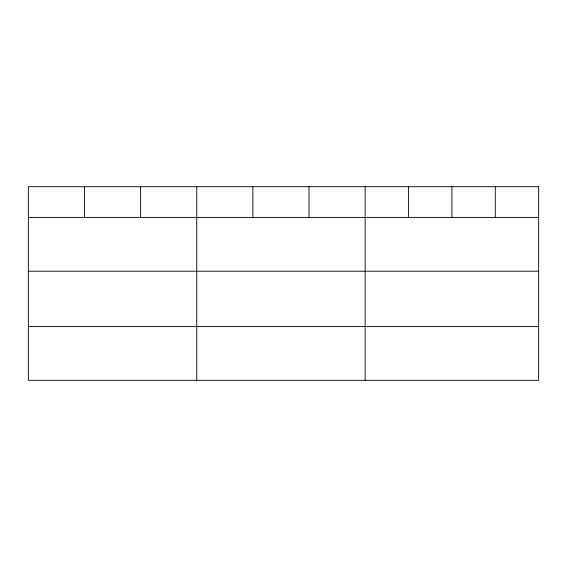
<?xml version="1.0" encoding="UTF-8"?>
<svg xmlns="http://www.w3.org/2000/svg" width="567" height="567" viewBox="0 0 567 567"><rect width="100%" height="100%" fill="white"/><g stroke="black" fill="none" stroke-linecap="round" stroke-linejoin="round"><path stroke-width="0.85" d="M28.35 217.48L538.65 217.48M28.35 271.217L538.65 271.217M28.35 326.578L538.65 326.578M495.274 186.685L495.274 217.48M451.899 186.685L451.899 217.48M408.523 186.685L408.523 217.48M365.148 186.685L365.148 380.315M309.015 186.685L309.015 217.48M252.882 186.685L252.882 217.48M196.749 186.685L196.749 380.315M140.616 186.685L140.616 217.48M84.483 186.685L84.483 217.48M538.65 186.685L28.35 186.685L28.35 380.315L538.65 380.315L538.65 186.685"/></g></svg>
